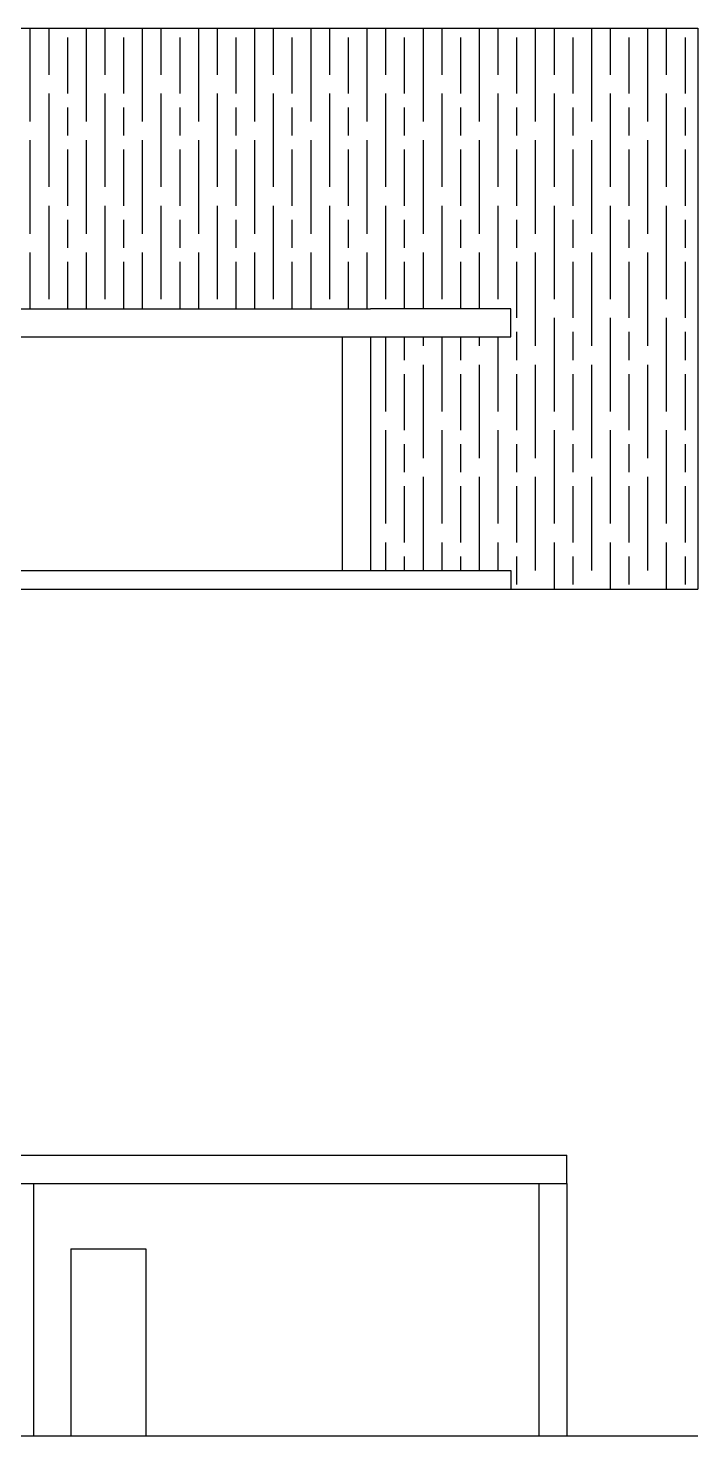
# Model space of a CAD drawing. Header units: millimetres. Extents: x 2004 to 9033, y -135 to 5682.
# Drawn here: x 8318 to 9033, y -135 to 1370 of the extents above; entities that cross this region are included whole.
import ezdxf

# ---------------------------------------------------------------- set-up
doc = ezdxf.new("R2010")
doc.units = ezdxf.units.MM

msp = doc.modelspace()

# ---------------------------------------------------------------- hatches: boundary and pattern name
at = {"transparency": 33554508}
h = msp.add_hatch(dxfattribs=at)
h.set_pattern_fill('GOST_WOOD', color=256, scale=10)
h.paths.add_polyline_path([(9033.4, 1369.9), (7033.4, 1369.9), (7033.4, 769.9), (7233.4, 769.9), (7233.4, 789.9), (7383.4, 789.9), (7383.4, 799.9), (7383.4, 1039.9), (7233.4, 1039.9), (7233.4, 1069.9), (7383.4, 1069.9), (8683.4, 1069.9), (8833.4, 1069.9), (8833.4, 1039.9), (8683.4, 1039.9), (8683.4, 789.9), (8833.4, 789.9), (8833.4, 769.9), (9033.4, 769.9)])

# ---------------------------------------------------------------- linework, layer by layer
for p, q in [((7033.4, 1369.9), (9033.4, 1369.9)), ((9033.4, 1369.9), (9033.4, 769.9)), ((7383.4, 1069.9), (8683.4, 1069.9)), ((8833.4, 1069.9), (8683.4, 1069.9)), ((8833.4, 1039.9), (8833.4, 1069.9)), ((7233.4, 1039.9), (8683.4, 1039.9)), ((8653.4, 1039.9), (8653.4, 789.9)), ((8683.4, 1039.9), (8833.4, 1039.9)), ((8683.4, 1039.9), (8683.4, 789.9)), ((7383.4, 789.9), (8683.4, 789.9)), ((8683.4, 789.9), (8833.4, 789.9)), ((8833.4, 789.9), (8833.4, 769.9)), ((7033.4, 769.9), (9033.4, 769.9)), ((8293.4, 164.6), (8893.4, 164.6)), ((8893.4, 134.6), (8893.4, 164.6)), ((8293.4, 134.6), (8893.4, 134.6)), ((8323.4, 134.6), (8323.4, -135.4)), ((8863.4, 134.6), (8863.4, -135.4)), ((8893.4, 134.6), (8893.4, -135.4)), ((8363.4, 64.6), (8443.4, 64.6)), ((8363.4, 64.6), (8363.4, -135.4)), ((8443.4, 64.6), (8443.4, -135.4)), ((7033.4, -135.4), (9033.4, -135.4))]:
    msp.add_line(p, q)

doc.saveas('drawing.dxf')
